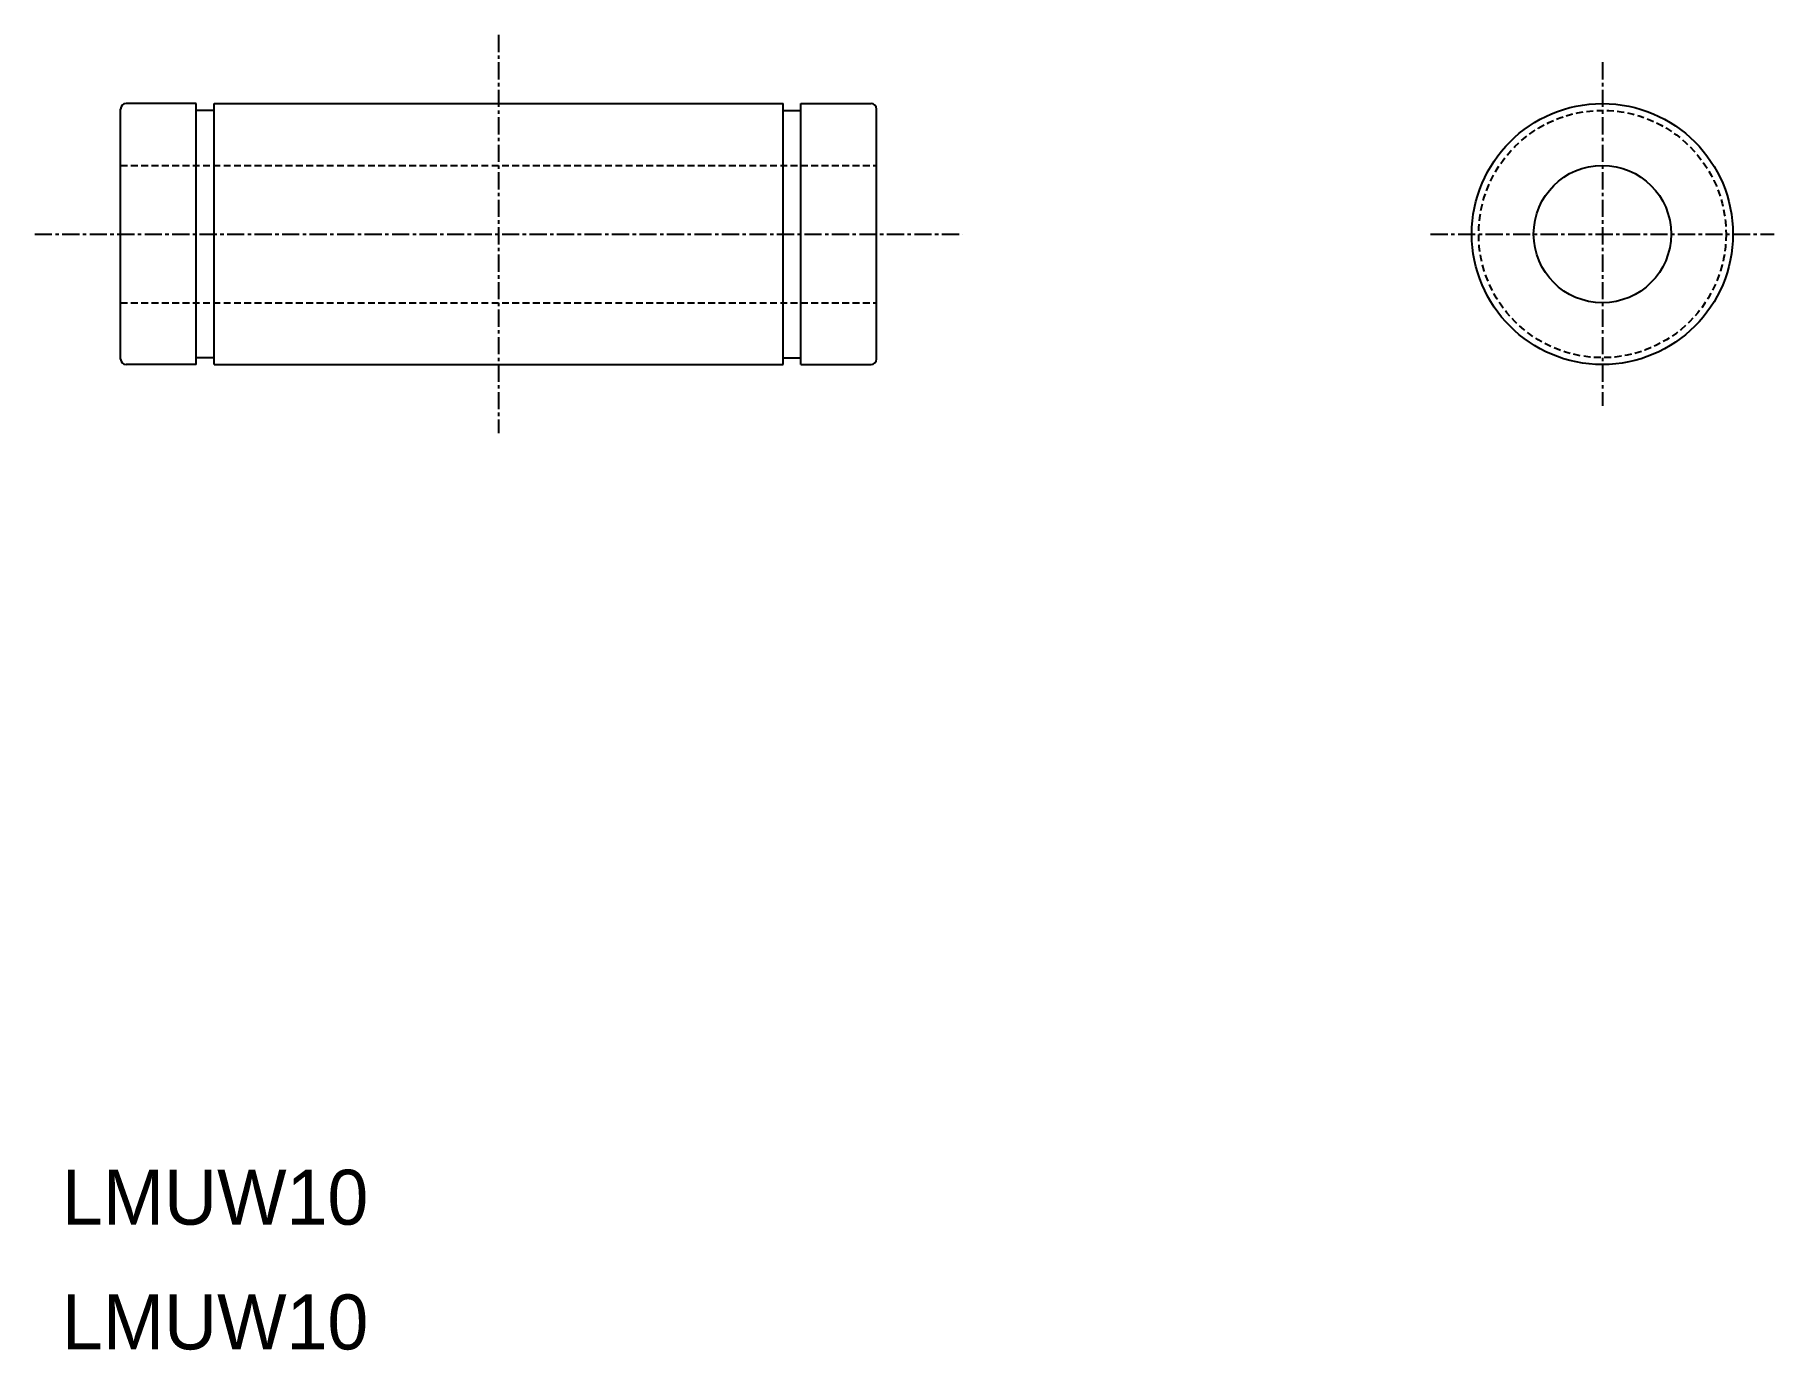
# Model space of a CAD drawing. Extents: x 89 to 216, y 16 to 112.
import ezdxf

# ---------------------------------------------------------------- set-up
doc = ezdxf.new("R2010")
doc.units = 0
doc.linetypes.add('CENTER', pattern=[2, 1.25, -0.25, 0.25, -0.25])
doc.linetypes.add('DASHED', pattern=[0.75, 0.5, -0.25])
doc.layers.get('0').update_dxf_attribs({"linetype": 'CONTINUOUS'})
doc.layers.add('CENTER', color=1, linetype='CENTER')

msp = doc.modelspace()

# ---------------------------------------------------------------- linework, layer by layer
at = {"color": 7, "linetype": 'CONTINUOUS'}
for p, q in [((100.77, 106.61), (95.67, 106.61)), ((98.22, 106.61), (98.22, 106.61)), ((99.5, 106.61), (99.5, 106.61)), ((100.77, 87.61), (100.77, 106.61)), ((102.07, 87.61), (102.07, 106.61)), ((102.07, 106.61), (143.47, 106.61)), ((143.47, 87.61), (143.47, 106.61)), ((144.77, 106.61), (149.87, 106.61)), ((144.77, 87.61), (144.77, 106.61)), ((95.27, 88.01), (95.27, 106.21)), ((102.07, 106.11), (100.77, 106.11)), ((143.47, 106.11), (144.77, 106.11)), ((150.27, 88.01), (150.27, 106.21)), ((100.77, 87.61), (95.67, 87.61)), ((102.07, 88.11), (100.77, 88.11)), ((102.07, 87.61), (143.47, 87.61)), ((143.47, 88.11), (144.77, 88.11)), ((144.77, 87.61), (149.87, 87.61))]:
    msp.add_line(p, q, dxfattribs=at)
at = {"color": 3, "linetype": 'DASHED'}
for p, q in [((95.27, 102.11), (150.27, 102.11)), ((95.27, 92.11), (150.27, 92.11))]:
    msp.add_line(p, q, dxfattribs=at)
at = {"color": 7, "linetype": 'CONTINUOUS'}
for radius in [9.5, 5]:
    msp.add_circle((203.08, 97.11), radius, dxfattribs=at)
at = {"color": 3, "linetype": 'DASHED'}
msp.add_circle((203.08, 97.11), 9, dxfattribs=at)
at = {"color": 7, "linetype": 'CONTINUOUS'}
for centre, start, end in [((95.67, 106.21), 90, 180), ((149.87, 106.21), 0, 90), ((95.67, 88.01), 180, 270), ((149.87, 88.01), 270, 0)]:
    msp.add_arc(centre, 0.4, start, end, dxfattribs=at)
at = {"layer": 'CENTER', "color": 1, "linetype": 'CENTER'}
for p, q in [((122.77, 111.61), (122.77, 82.61)), ((203.08, 109.61), (203.08, 84.61)), ((89.02, 97.11), (156.52, 97.11)), ((190.58, 97.11), (215.58, 97.11))]:
    msp.add_line(p, q, dxfattribs=at)

# ---------------------------------------------------------------- texts
at = {"layer": 'CENTER', "color": 7, "linetype": 'CONTINUOUS'}
for p in [(91, 25), (91, 15.92)]:
    msp.add_text('LMUW10', height=4, dxfattribs=at).set_placement(p)

doc.saveas('drawing.dxf')
